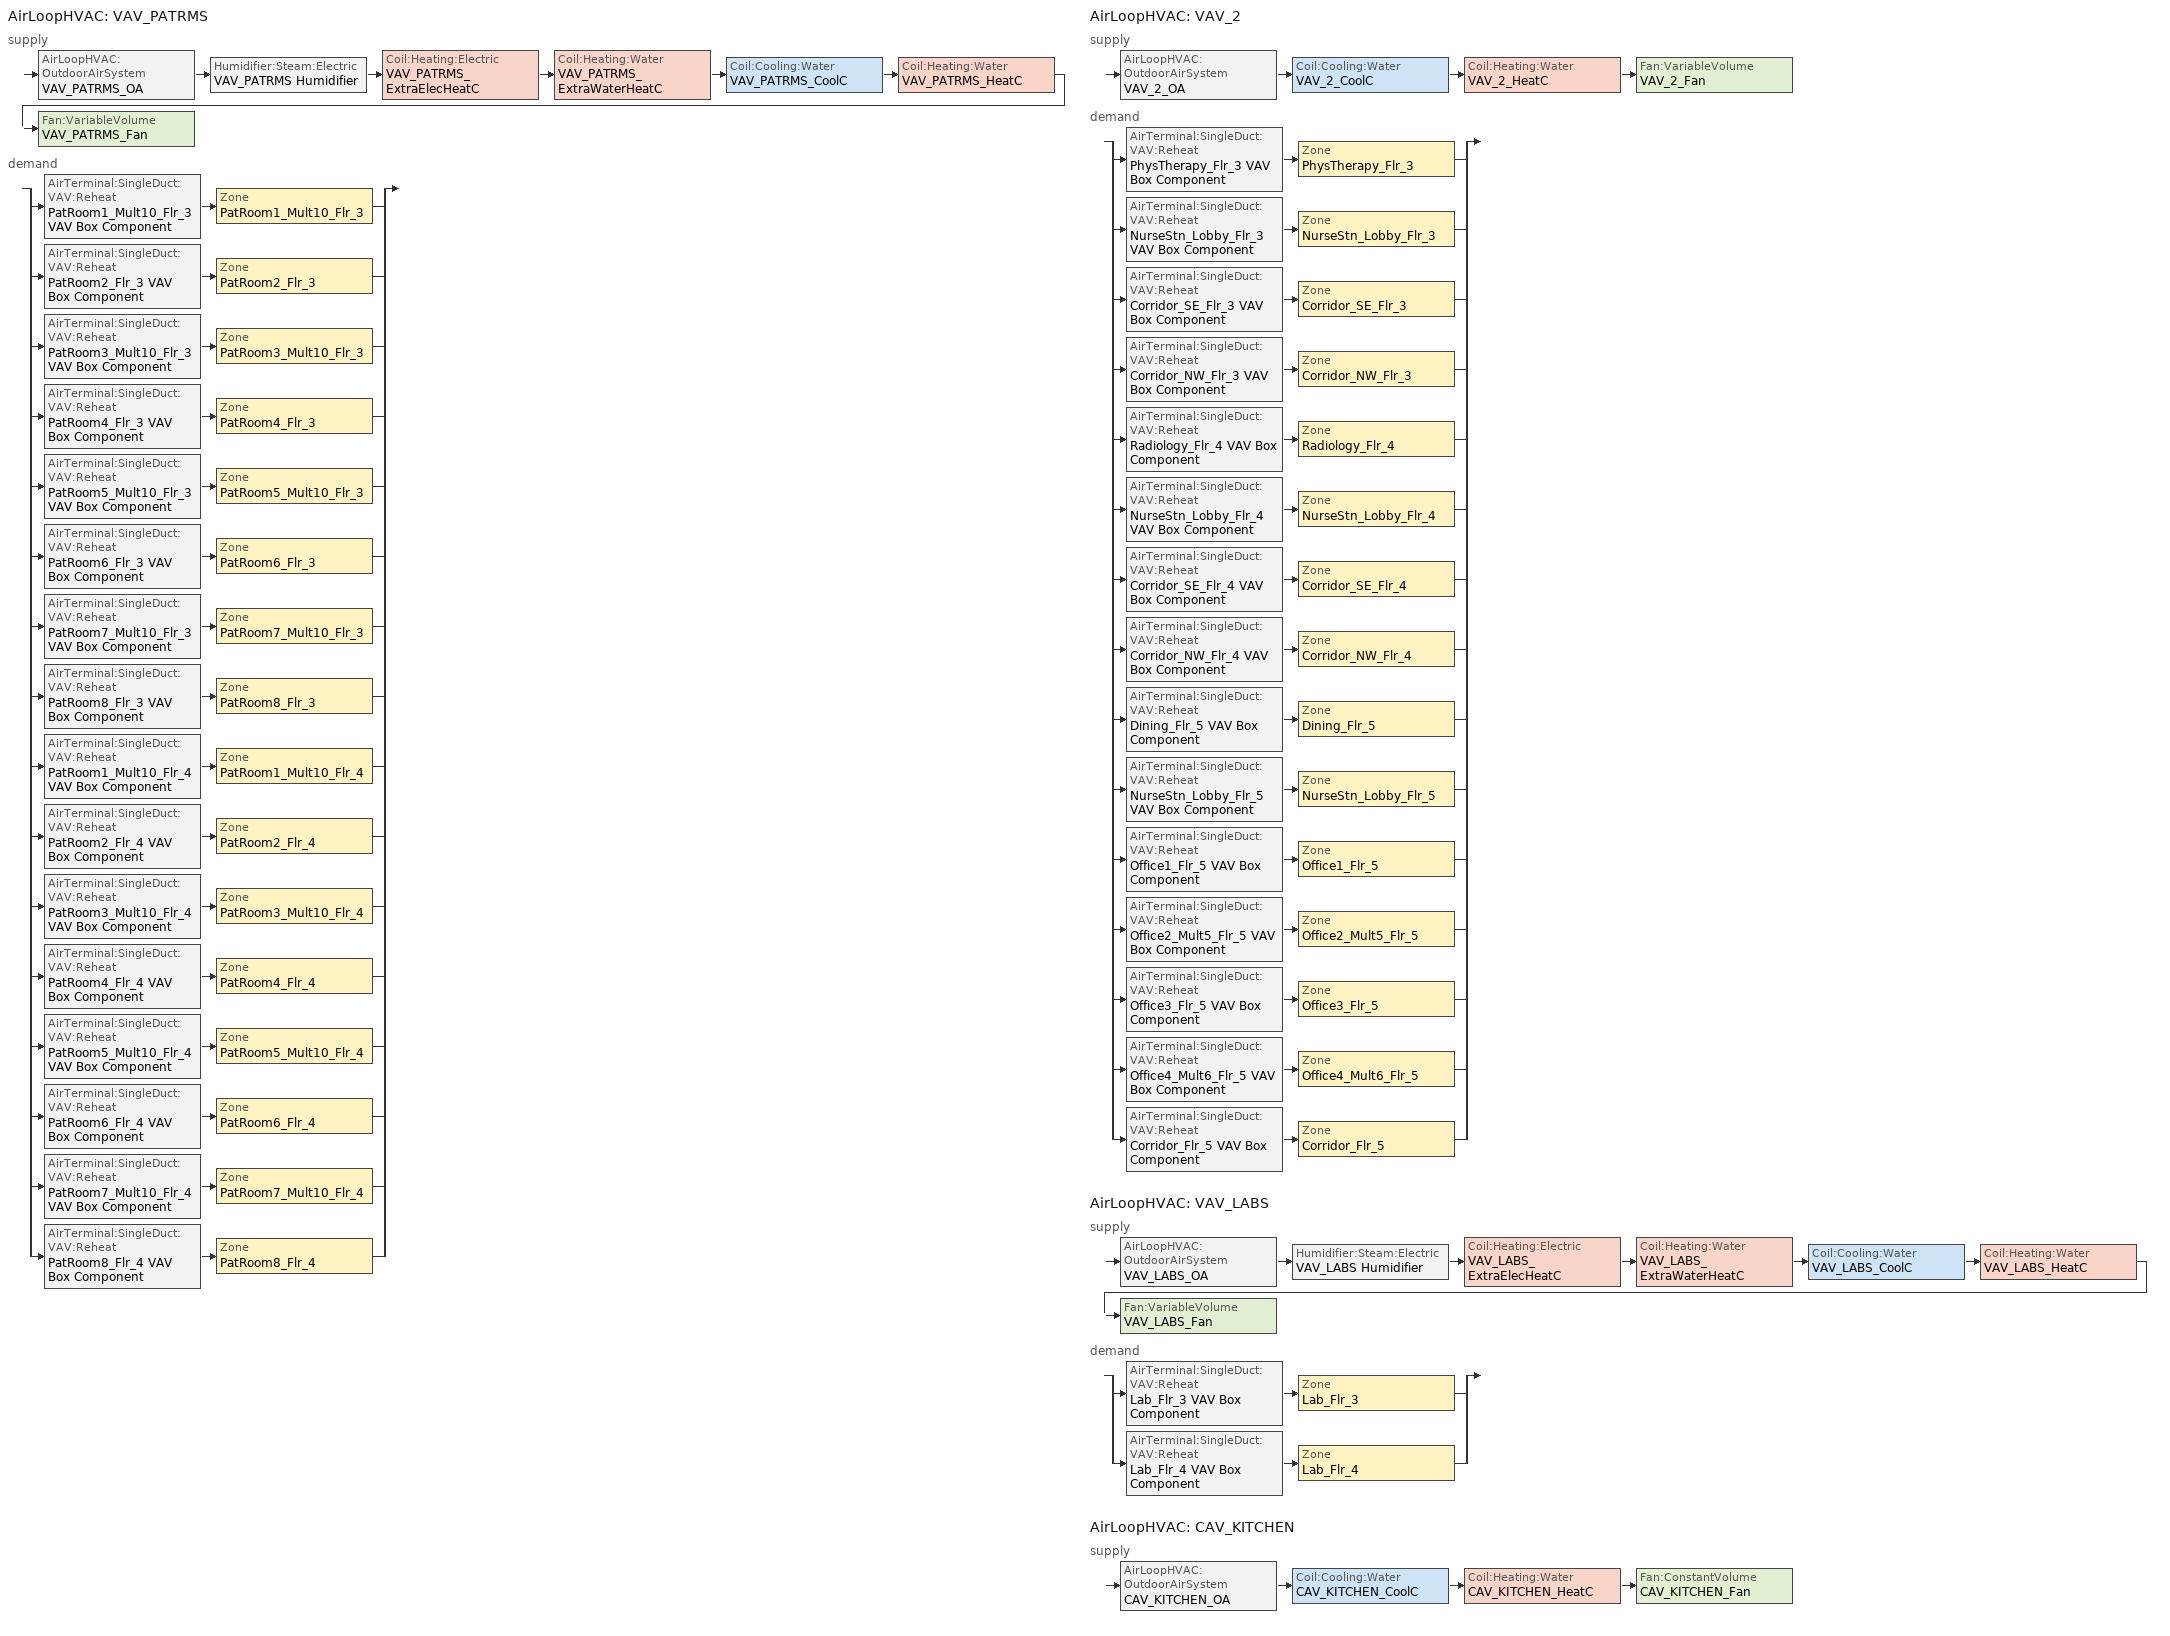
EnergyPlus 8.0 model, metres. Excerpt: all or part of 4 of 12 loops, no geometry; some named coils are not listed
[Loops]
AirLoopHVAC 'VAV_PATRMS'
 supply: AirLoopHVAC:OutdoorAirSystem 'VAV_PATRMS_OA' > Humidifier:Steam:Electric 'VAV_PATRMS Humidifier' > Coil:Heating:Electric 'VAV_PATRMS_ExtraElecHeatC' > Coil:Heating:Water 'VAV_PATRMS_ExtraWaterHeatC' > Coil:Cooling:Water 'VAV_PATRMS_CoolC' > Coil:Heating:Water 'VAV_PATRMS_HeatC' > Fan:VariableVolume 'VAV_PATRMS_Fan'
 demand: split
  | AirTerminal:SingleDuct:VAV:Reheat 'PatRoom1_Mult10_Flr_3 VAV Box Component' > Zone 'PatRoom1_Mult10_Flr_3'
  | AirTerminal:SingleDuct:VAV:Reheat 'PatRoom2_Flr_3 VAV Box Component' > Zone 'PatRoom2_Flr_3'
  | AirTerminal:SingleDuct:VAV:Reheat 'PatRoom3_Mult10_Flr_3 VAV Box Component' > Zone 'PatRoom3_Mult10_Flr_3'
  | AirTerminal:SingleDuct:VAV:Reheat 'PatRoom4_Flr_3 VAV Box Component' > Zone 'PatRoom4_Flr_3'
  | AirTerminal:SingleDuct:VAV:Reheat 'PatRoom5_Mult10_Flr_3 VAV Box Component' > Zone 'PatRoom5_Mult10_Flr_3'
  | AirTerminal:SingleDuct:VAV:Reheat 'PatRoom6_Flr_3 VAV Box Component' > Zone 'PatRoom6_Flr_3'
  | AirTerminal:SingleDuct:VAV:Reheat 'PatRoom7_Mult10_Flr_3 VAV Box Component' > Zone 'PatRoom7_Mult10_Flr_3'
  | AirTerminal:SingleDuct:VAV:Reheat 'PatRoom8_Flr_3 VAV Box Component' > Zone 'PatRoom8_Flr_3'
  | AirTerminal:SingleDuct:VAV:Reheat 'PatRoom1_Mult10_Flr_4 VAV Box Component' > Zone 'PatRoom1_Mult10_Flr_4'
  | AirTerminal:SingleDuct:VAV:Reheat 'PatRoom2_Flr_4 VAV Box Component' > Zone 'PatRoom2_Flr_4'
  | AirTerminal:SingleDuct:VAV:Reheat 'PatRoom3_Mult10_Flr_4 VAV Box Component' > Zone 'PatRoom3_Mult10_Flr_4'
  | AirTerminal:SingleDuct:VAV:Reheat 'PatRoom4_Flr_4 VAV Box Component' > Zone 'PatRoom4_Flr_4'
  | AirTerminal:SingleDuct:VAV:Reheat 'PatRoom5_Mult10_Flr_4 VAV Box Component' > Zone 'PatRoom5_Mult10_Flr_4'
  | AirTerminal:SingleDuct:VAV:Reheat 'PatRoom6_Flr_4 VAV Box Component' > Zone 'PatRoom6_Flr_4'
  | AirTerminal:SingleDuct:VAV:Reheat 'PatRoom7_Mult10_Flr_4 VAV Box Component' > Zone 'PatRoom7_Mult10_Flr_4'
  | AirTerminal:SingleDuct:VAV:Reheat 'PatRoom8_Flr_4 VAV Box Component' > Zone 'PatRoom8_Flr_4'
AirLoopHVAC 'VAV_2'
 supply: AirLoopHVAC:OutdoorAirSystem 'VAV_2_OA' > Coil:Cooling:Water 'VAV_2_CoolC' > Coil:Heating:Water 'VAV_2_HeatC' > Fan:VariableVolume 'VAV_2_Fan'
 demand: split
  | AirTerminal:SingleDuct:VAV:Reheat 'PhysTherapy_Flr_3 VAV Box Component' > Zone 'PhysTherapy_Flr_3'
  | AirTerminal:SingleDuct:VAV:Reheat 'NurseStn_Lobby_Flr_3 VAV Box Component' > Zone 'NurseStn_Lobby_Flr_3'
  | AirTerminal:SingleDuct:VAV:Reheat 'Corridor_SE_Flr_3 VAV Box Component' > Zone 'Corridor_SE_Flr_3'
  | AirTerminal:SingleDuct:VAV:Reheat 'Corridor_NW_Flr_3 VAV Box Component' > Zone 'Corridor_NW_Flr_3'
  | AirTerminal:SingleDuct:VAV:Reheat 'Radiology_Flr_4 VAV Box Component' > Zone 'Radiology_Flr_4'
  | AirTerminal:SingleDuct:VAV:Reheat 'NurseStn_Lobby_Flr_4 VAV Box Component' > Zone 'NurseStn_Lobby_Flr_4'
  | AirTerminal:SingleDuct:VAV:Reheat 'Corridor_SE_Flr_4 VAV Box Component' > Zone 'Corridor_SE_Flr_4'
  | AirTerminal:SingleDuct:VAV:Reheat 'Corridor_NW_Flr_4 VAV Box Component' > Zone 'Corridor_NW_Flr_4'
  | AirTerminal:SingleDuct:VAV:Reheat 'Dining_Flr_5 VAV Box Component' > Zone 'Dining_Flr_5'
  | AirTerminal:SingleDuct:VAV:Reheat 'NurseStn_Lobby_Flr_5 VAV Box Component' > Zone 'NurseStn_Lobby_Flr_5'
  | AirTerminal:SingleDuct:VAV:Reheat 'Office1_Flr_5 VAV Box Component' > Zone 'Office1_Flr_5'
  | AirTerminal:SingleDuct:VAV:Reheat 'Office2_Mult5_Flr_5 VAV Box Component' > Zone 'Office2_Mult5_Flr_5'
  | AirTerminal:SingleDuct:VAV:Reheat 'Office3_Flr_5 VAV Box Component' > Zone 'Office3_Flr_5'
  | AirTerminal:SingleDuct:VAV:Reheat 'Office4_Mult6_Flr_5 VAV Box Component' > Zone 'Office4_Mult6_Flr_5'
  | AirTerminal:SingleDuct:VAV:Reheat 'Corridor_Flr_5 VAV Box Component' > Zone 'Corridor_Flr_5'
AirLoopHVAC 'VAV_LABS'
 supply: AirLoopHVAC:OutdoorAirSystem 'VAV_LABS_OA' > Humidifier:Steam:Electric 'VAV_LABS Humidifier' > Coil:Heating:Electric 'VAV_LABS_ExtraElecHeatC' > Coil:Heating:Water 'VAV_LABS_ExtraWaterHeatC' > Coil:Cooling:Water 'VAV_LABS_CoolC' > Coil:Heating:Water 'VAV_LABS_HeatC' > Fan:VariableVolume 'VAV_LABS_Fan'
 demand: split
  | AirTerminal:SingleDuct:VAV:Reheat 'Lab_Flr_3 VAV Box Component' > Zone 'Lab_Flr_3'
  | AirTerminal:SingleDuct:VAV:Reheat 'Lab_Flr_4 VAV Box Component' > Zone 'Lab_Flr_4'
AirLoopHVAC 'CAV_KITCHEN'
 supply: AirLoopHVAC:OutdoorAirSystem 'CAV_KITCHEN_OA' > Coil:Cooling:Water 'CAV_KITCHEN_CoolC' > Coil:Heating:Water 'CAV_KITCHEN_HeatC' > Fan:ConstantVolume 'CAV_KITCHEN_Fan'
[Sizing:Zone] Zone Cooling Design Supply Air Temperature Input Method=SupplyAirTemperature; Zone Cooling Design Supply Air Temperature {C}=12.8; Zone Heating Design Supply Air Temperature Input Method=SupplyAirTemperature; Zone Heating Design Supply Air Temperature {C}=40; Zone Cooling Design Supply Air Humidity Ratio {kg-H2O/kg-air}=0.0085; Zone Heating Design Supply Air Humidity Ratio {kg-H2O/kg-air}=0.008; Zone Heating Sizing Factor=0; Zone Cooling Sizing Factor=0; Cooling Design Air Flow Rate {m3/s}=0; Cooling Minimum Air Flow {m3/s}=0; Cooling Minimum Air Flow Fraction=0; Heating Design Air Flow Method=DesignDay; Heating Design Air Flow Rate {m3/s}=0
Name | Design Specification Outdoor Air Object | Cooling Design Air Flow Method | Cooling Minimum Air Flow per Zone Floor Area {m3/s-m2}
PatRoom1_Mult10_Flr_3 | SZ DSOA PatRoom1_Mult10_Flr_3 | DesignDayWithLimit | 0.00711111
PatRoom2_Flr_3 | SZ DSOA PatRoom2_Flr_3 | DesignDayWithLimit | 0.00711111
PatRoom3_Mult10_Flr_3 | SZ DSOA PatRoom3_Mult10_Flr_3 | DesignDayWithLimit | 0.00711111
PatRoom4_Flr_3 | SZ DSOA PatRoom4_Flr_3 | DesignDayWithLimit | 0.00711111
PatRoom5_Mult10_Flr_3 | SZ DSOA PatRoom5_Mult10_Flr_3 | DesignDayWithLimit | 0.00711111
PhysTherapy_Flr_3 | SZ DSOA PhysTherapy_Flr_3 | DesignDay
PatRoom6_Flr_3 | SZ DSOA PatRoom6_Flr_3 | DesignDayWithLimit | 0.00711111
PatRoom7_Mult10_Flr_3 | SZ DSOA PatRoom7_Mult10_Flr_3 | DesignDayWithLimit | 0.00711111
PatRoom8_Flr_3 | SZ DSOA PatRoom8_Flr_3 | DesignDayWithLimit | 0.00711111
NurseStn_Lobby_Flr_3 | SZ DSOA NurseStn_Lobby_Flr_3 | DesignDay
Lab_Flr_3 | SZ DSOA Lab_Flr_3 | DesignDay
Corridor_SE_Flr_3 | SZ DSOA Corridor_SE_Flr_3 | DesignDay
Corridor_NW_Flr_3 | SZ DSOA Corridor_NW_Flr_3 | DesignDay
PatRoom1_Mult10_Flr_4 | SZ DSOA PatRoom1_Mult10_Flr_4 | DesignDayWithLimit | 0.00711111
PatRoom2_Flr_4 | SZ DSOA PatRoom2_Flr_4 | DesignDayWithLimit | 0.00711111
PatRoom3_Mult10_Flr_4 | SZ DSOA PatRoom3_Mult10_Flr_4 | DesignDayWithLimit | 0.00711111
PatRoom4_Flr_4 | SZ DSOA PatRoom4_Flr_4 | DesignDayWithLimit | 0.00711111
PatRoom5_Mult10_Flr_4 | SZ DSOA PatRoom5_Mult10_Flr_4 | DesignDayWithLimit | 0.00711111
Radiology_Flr_4 | SZ DSOA Radiology_Flr_4 | DesignDay
PatRoom6_Flr_4 | SZ DSOA PatRoom6_Flr_4 | DesignDayWithLimit | 0.00711111
PatRoom7_Mult10_Flr_4 | SZ DSOA PatRoom7_Mult10_Flr_4 | DesignDayWithLimit | 0.00711111
PatRoom8_Flr_4 | SZ DSOA PatRoom8_Flr_4 | DesignDayWithLimit | 0.00711111
NurseStn_Lobby_Flr_4 | SZ DSOA NurseStn_Lobby_Flr_4 | DesignDay
Lab_Flr_4 | SZ DSOA Lab_Flr_4 | DesignDay
Corridor_SE_Flr_4 | SZ DSOA Corridor_SE_Flr_4 | DesignDay
Corridor_NW_Flr_4 | SZ DSOA Corridor_NW_Flr_4 | DesignDay
Dining_Flr_5 | SZ DSOA Dining_Flr_5 | DesignDay
NurseStn_Lobby_Flr_5 | SZ DSOA NurseStn_Lobby_Flr_5 | DesignDay
Office1_Flr_5 | SZ DSOA Office1_Flr_5 | DesignDay
Office2_Mult5_Flr_5 | SZ DSOA Office2_Mult5_Flr_5 | DesignDay
Office3_Flr_5 | SZ DSOA Office3_Flr_5 | DesignDay
Office4_Mult6_Flr_5 | SZ DSOA Office4_Mult6_Flr_5 | DesignDay
Corridor_Flr_5 | SZ DSOA Corridor_Flr_5 | DesignDay
[DesignSpecification:OutdoorAir]
Name | Outdoor Air Method | Outdoor Air Flow per Zone Floor Area {m3/s-m2} | Outdoor Air Flow per Zone {m3/s} | outside air flow per zone area {m3/s-m2} | Zone Outdoor Air Method | Outdoor Air Flow per Person {m3/s-person}
SZ DSOA PatRoom1_Mult10_Flr_3; SZ DSOA PatRoom2_Flr_3; SZ DSOA PatRoom3_Mult10_Flr_3; SZ DSOA PatRoom4_Flr_3; SZ DSOA PatRoom5_Mult10_Flr_3; SZ DSOA PatRoom6_Flr_3; SZ DSOA PatRoom7_Mult10_Flr_3; SZ DSOA PatRoom8_Flr_3; SZ DSOA PatRoom1_Mult10_Flr_4; SZ DSOA PatRoom2_Flr_4; SZ DSOA PatRoom3_Mult10_Flr_4; SZ DSOA PatRoom4_Flr_4; SZ DSOA PatRoom5_Mult10_Flr_4; SZ DSOA PatRoom6_Flr_4; SZ DSOA PatRoom7_Mult10_Flr_4; SZ DSOA PatRoom8_Flr_4 | Flow/Area | 0.00237024 | 0
SZ DSOA PhysTherapy_Flr_3; SZ DSOA Radiology_Flr_4 | Flow/Area |  | 0 | 0.000380976
SZ DSOA NurseStn_Lobby_Flr_3; SZ DSOA NurseStn_Lobby_Flr_4; SZ DSOA NurseStn_Lobby_Flr_5 | Flow/Area | 0.000338645 | 0
SZ DSOA Lab_Flr_3; SZ DSOA Lab_Flr_4 | Flow/Area | 0.00116833 | 0
SZ DSOA Corridor_SE_Flr_3; SZ DSOA Corridor_NW_Flr_3; SZ DSOA Corridor_SE_Flr_4; SZ DSOA Corridor_NW_Flr_4; SZ DSOA Corridor_Flr_5 | Flow/Area | 0.000304781 | 0
SZ DSOA Dining_Flr_5 | Flow/Area |  | 0 | 0.00129532
SZ DSOA Office1_Flr_5; SZ DSOA Office2_Mult5_Flr_5; SZ DSOA Office3_Flr_5; SZ DSOA Office4_Mult6_Flr_5 | Flow/Area | 0.00048257 | 0
CM DSOA Phystherapy_Flr_3; CM DSOA Radiology_Flr_4 |  | 0.000380976 |  |  | Sum | 1e-08
CM DSOA Nursestn_Lobby_Flr_3; CM DSOA Nursestn_Lobby_Flr_4; CM DSOA Nursestn_Lobby_Flr_5 |  | 0.000338645 |  |  | Sum | 1e-08
CM DSOA Corridor_Se_Flr_3; CM DSOA Corridor_Nw_Flr_3; CM DSOA Corridor_Se_Flr_4; CM DSOA Corridor_Nw_Flr_4; CM DSOA Corridor_Flr_5 |  | 0.000304781 |  |  | Sum | 1e-08
CM DSOA Dining_Flr_5 |  | 0.00129532 |  |  | Sum | 1e-08
CM DSOA Office1_Flr_5; CM DSOA Office2_Mult5_Flr_5; CM DSOA Office3_Flr_5; CM DSOA Office4_Mult6_Flr_5 |  | 0.00048257 |  |  | Sum | 1e-08
[Sizing:System] Type of Load to Size On=Sensible; Preheat Design Temperature {C}=7; Preheat Design Humidity Ratio {kgWater/kgDryAir}=0.008; Precool Design Temperature {C}=12.8; Precool Design Humidity Ratio {kgWater/kgDryAir}=0.008; Central Cooling Design Supply Air Temperature {C}=12.8; 100% Outdoor Air in Cooling=No; 100% Outdoor Air in Heating=No; Central Cooling Design Supply Air Humidity Ratio {kg-H2O/kg-Air}=0.0085; Central Heating Design Supply Air Humidity Ratio {kgWater/kgDryAir}=0.008; Cooling Design Air Flow Method=DesignDay; Cooling Design Air Flow Rate {m3/s}=0; Heating Design Air Flow Method=DesignDay; Heating Design Air Flow Rate {m3/s}=0; System Outdoor Air Method=ZoneSum
Name | Design Outdoor Air Flow Rate {m3/s} | Minimum System Air Flow Ratio,                      !- Minimum System Air Flow Ratio | Central Heating Design Supply Air Temperature {C} | Sizing Option | Design Outdoor Air Flow Rate {m3/s},                 !- Design Outdoor Air Flow Rate {m3/s} | Minimum System Air Flow Ratio
VAV_PATRMS | AUTOSIZE | 0.5 | 12.8 | NonCoincident
VAV_2 |  |  | 16.7 | Coincident | 5.59924 | 0.3
VAV_LABS | AUTOSIZE |  | 12.8 | NonCoincident |  | 1
CAV_KITCHEN | 1.88306 |  | 12.8 | NonCoincident |  | 1
[AirLoopHVAC] Design Supply Air Flow Rate {m3/s}=AUTOSIZE
VAV_PATRMS; VAV_2; VAV_LABS; CAV_KITCHEN
[SetpointManager:Scheduled] Control Variable=Temperature
Name | Schedule | Setpoint Node or NodeList
CAV_KITCHEN SAT setpoint | Kitchen_SAT_SCH | CAV_KITCHEN Supply Equipment Outlet Node
VAV_2_CoolC SAT Manager | Cool-Supply-Air-Temp-Sch | VAV_2 Supply Equipment Outlet Node
VAV_2_HeatC SAT Manager | Heat-Supply-Air-Temp-Sch | VAV_2 Supply Equipment Outlet Node
[SetpointManager:MixedAir] Control Variable=Temperature
Name | Setpoint Node or NodeList
VAV_PATRMS_ExtraElecHeatC Air Temp Manager | VAV_PATRMS ExtraElecHeatC-VAV_PATRMS_ExtraWaterHeatCNode
VAV_PATRMS_ExtraWaterHeatC Air Temp Manager | VAV_PATRMS ExtraWaterHeatC-VAV_PATRMS_CoolCNode
VAV_LABS_ExtraElecHeatC Air Temp Manager | VAV_LABS ExtraElecHeatC-VAV_LABS_ExtraWaterHeatCNode
VAV_LABS_ExtraWaterHeatC Air Temp Manager | VAV_LABS ExtraWaterHeatC-VAV_LABS_CoolCNode
VAV_PATRMS_CoolC SAT Manager | VAV_PATRMS_CoolC-VAV_PATRMS_HeatCNode
VAV_PATRMS_OAMixed Air Temp Manager | VAV_PATRMS_OA-VAV_PATRMS HumidifierNode
VAV_2_CoolC SAT Manager | VAV_2_CoolC-VAV_2_HeatCNode
VAV_2_HeatC SAT Manager | VAV_2_HeatC-VAV_2_FanNode
VAV_2_OAMixed Air Temp Manager | VAV_2_OA-VAV_2_CoolCNode
VAV_LABS_CoolC SAT Manager | VAV_LABS_CoolC-VAV_LABS_HeatCNode
VAV_LABS_OAMixed Air Temp Manager | VAV_LABS_OA-VAV_LABS HumidifierNode
CAV_KITCHEN_CoolC SAT Manager | CAV_KITCHEN_CoolC-CAV_KITCHEN_HeatCNode
CAV_KITCHEN_HeatC SAT Manager | CAV_KITCHEN_HeatC-CAV_KITCHEN_FanNode
CAV_KITCHEN_OAMixed Air Temp Manager | CAV_KITCHEN_OA-CAV_KITCHEN_CoolCNode
[SetpointManager:MultiZone:Humidity:Minimum]
Name | HVAC Air Loop | Setpoint Node or NodeList
VAV_PATRMS Humidifier HUMRAT setpoint | VAV_PATRMS | VAV_PATRMS Humidifier-VAV_PATRMS_ExtraElecHeatCNode
VAV_LABS Humidifier HUMRAT setpoint | VAV_LABS | VAV_LABS Humidifier-VAV_LABS_ExtraElecHeatCNode
[SetpointManager:MultiZone:Humidity:Maximum]
Name | HVAC Air Loop | Setpoint Node or NodeList
VAV_PATRMS_CoolC HUMRAT setpoint | VAV_PATRMS | VAV_PATRMS_CoolC-VAV_PATRMS_HeatCNode
VAV_LABS_CoolC HUMRAT setpoint | VAV_LABS | VAV_LABS_CoolC-VAV_LABS_HeatCNode
[SetpointManager:OutdoorAirPretreat]
PATRMS Heat Exhchanger Supply Air Temp Manager: Control Variable=Temperature; Minimum Setpoint Temperature {C}=-99; Maximum Setpoint Temperature {C}=99; Minimum Setpoint Humidity Ratio {kgWater/kgDryAir}=0.00001; Maximum Setpoint Humidity Ratio {kgWater/kgDryAir}=1; Setpoint Node or NodeList=PATRMS Heat Recovery Outlet Node
[Controller:WaterCoil] Actuator Variable=Flow; Maximum Actuated Flow {m3/s}=AUTOSIZE; Minimum Actuated Flow {m3/s}=0
Name | Control Variable | Action | Controller Convergence Tolerance {deltaC}
VAV_PATRMS_ExtraWaterHeatC_Controller; VAV_LABS_ExtraWaterHeatC_Controller; VAV_PATRMS_HeatC_Controller; VAV_2_HeatC_Controller; VAV_LABS_HeatC_Controller; CAV_KITCHEN_HeatC_Controller | Temperature | Normal | 0.0001
VAV_PATRMS_CoolC_Controller; VAV_LABS_CoolC_Controller | TemperatureAndHumidityRatio | Reverse
VAV_2_CoolC_Controller; CAV_KITCHEN_CoolC_Controller | Temperature | Reverse
[Controller:OutdoorAir] Maximum Outdoor Air Flow Rate {m3/s}=AUTOSIZE; Economizer Control Action Type=ModulateFlow; Lockout Type,                !- Lockout Type=NoLockout; Minimum Limit Type=FixedMinimum
Name | Minimum Outdoor Air Flow Rate {m3/s} | Economizer Control Type | Minimum Outdoor Air Schedule | Minimum Fraction of Outdoor Air Schedule | Heat Recovery Bypass Control Type | Minimum Outdoor Air Flow Rate {m3/s}                        !- Minimum Outdoor Air Flow Rate {m3/s} | Mechanical Ventilation Controller
VAV_PATRMS_OA_Controller | AUTOSIZE | NoEconomizer | MinOA_Sched | VAV_PATRMS_OAminOAFracSchedule | BypassWhenOAFlowGreaterThanMinimum
VAV_2_OA_Controller |  | DifferentialEnthalpy | MinOA_Sched | BLDG_OA_FRAC_SCH |  | 0 | VAV_2_DCV
VAV_LABS_OA_Controller | AUTOSIZE | NoEconomizer | MinOA_Sched | VAV_LABS_OAminOAFracSchedule
CAV_KITCHEN_OA_Controller | AUTOSIZE | DifferentialEnthalpy | Kitchen_Exhaust_SCH
[Zone equipment]
PatRoom1_Mult10_Flr_3: PatRoom1_Mult10_Flr_3 VAV Box Component
PatRoom2_Flr_3: PatRoom2_Flr_3 VAV Box Component
PatRoom3_Mult10_Flr_3: PatRoom3_Mult10_Flr_3 VAV Box Component
PatRoom4_Flr_3: PatRoom4_Flr_3 VAV Box Component
PatRoom5_Mult10_Flr_3: PatRoom5_Mult10_Flr_3 VAV Box Component
PhysTherapy_Flr_3: PhysTherapy_Flr_3 VAV Box Component
PatRoom6_Flr_3: PatRoom6_Flr_3 VAV Box Component
PatRoom7_Mult10_Flr_3: PatRoom7_Mult10_Flr_3 VAV Box Component
PatRoom8_Flr_3: PatRoom8_Flr_3 VAV Box Component
NurseStn_Lobby_Flr_3: NurseStn_Lobby_Flr_3 VAV Box Component
Lab_Flr_3: Lab_Flr_3 VAV Box Component
Corridor_SE_Flr_3: Corridor_SE_Flr_3 VAV Box Component
Corridor_NW_Flr_3: Corridor_NW_Flr_3 VAV Box Component
PatRoom1_Mult10_Flr_4: PatRoom1_Mult10_Flr_4 VAV Box Component
PatRoom2_Flr_4: PatRoom2_Flr_4 VAV Box Component
PatRoom3_Mult10_Flr_4: PatRoom3_Mult10_Flr_4 VAV Box Component
PatRoom4_Flr_4: PatRoom4_Flr_4 VAV Box Component
PatRoom5_Mult10_Flr_4: PatRoom5_Mult10_Flr_4 VAV Box Component
Radiology_Flr_4: Radiology_Flr_4 VAV Box Component
PatRoom6_Flr_4: PatRoom6_Flr_4 VAV Box Component
PatRoom7_Mult10_Flr_4: PatRoom7_Mult10_Flr_4 VAV Box Component
PatRoom8_Flr_4: PatRoom8_Flr_4 VAV Box Component
NurseStn_Lobby_Flr_4: NurseStn_Lobby_Flr_4 VAV Box Component
Lab_Flr_4: Lab_Flr_4 VAV Box Component
Corridor_SE_Flr_4: Corridor_SE_Flr_4 VAV Box Component
Corridor_NW_Flr_4: Corridor_NW_Flr_4 VAV Box Component
Dining_Flr_5: Dining_Flr_5 VAV Box Component
NurseStn_Lobby_Flr_5: NurseStn_Lobby_Flr_5 VAV Box Component
Office1_Flr_5: Office1_Flr_5 VAV Box Component
Office2_Mult5_Flr_5: Office2_Mult5_Flr_5 VAV Box Component
Office3_Flr_5: Office3_Flr_5 VAV Box Component
Office4_Mult6_Flr_5: Office4_Mult6_Flr_5 VAV Box Component
Corridor_Flr_5: Corridor_Flr_5 VAV Box Component
[AirTerminal:SingleDuct:VAV:Reheat] Availability Schedule=ALWAYS_ON; Maximum Air Flow Rate {m3/s}=AUTOSIZE; Zone Minimum Air Flow Input Method=Constant; Maximum Hot Water or Steam Flow Rate {m3/s}=AUTOSIZE; Minimum Hot Water or Steam Flow Rate {m3/s}=0; Convergence Tolerance=0.001; Damper Heating Action=REVERSE; Maximum Flow Fraction During Reheat=0.5; Maximum Reheat Air Temperature {C}=40
Name | Constant Minimum Air Flow Fraction | Reheat Coil
PatRoom1_Mult10_Flr_3 VAV Box Component | 0.5 | PatRoom1_Mult10_Flr_3 VAV Box Reheat Coil
PatRoom2_Flr_3 VAV Box Component | 0.5 | PatRoom2_Flr_3 VAV Box Reheat Coil
PatRoom3_Mult10_Flr_3 VAV Box Component | 0.5 | PatRoom3_Mult10_Flr_3 VAV Box Reheat Coil
PatRoom4_Flr_3 VAV Box Component | 0.5 | PatRoom4_Flr_3 VAV Box Reheat Coil
PatRoom5_Mult10_Flr_3 VAV Box Component | 0.5 | PatRoom5_Mult10_Flr_3 VAV Box Reheat Coil
PatRoom6_Flr_3 VAV Box Component | 0.5 | PatRoom6_Flr_3 VAV Box Reheat Coil
PatRoom7_Mult10_Flr_3 VAV Box Component | 0.5 | PatRoom7_Mult10_Flr_3 VAV Box Reheat Coil
PatRoom8_Flr_3 VAV Box Component | 0.5 | PatRoom8_Flr_3 VAV Box Reheat Coil
Lab_Flr_3 VAV Box Component | 1 | Lab_Flr_3 VAV Box Reheat Coil
PatRoom1_Mult10_Flr_4 VAV Box Component | 0.5 | PatRoom1_Mult10_Flr_4 VAV Box Reheat Coil
PatRoom2_Flr_4 VAV Box Component | 0.5 | PatRoom2_Flr_4 VAV Box Reheat Coil
PatRoom3_Mult10_Flr_4 VAV Box Component | 0.5 | PatRoom3_Mult10_Flr_4 VAV Box Reheat Coil
PatRoom4_Flr_4 VAV Box Component | 0.5 | PatRoom4_Flr_4 VAV Box Reheat Coil
PatRoom5_Mult10_Flr_4 VAV Box Component | 0.5 | PatRoom5_Mult10_Flr_4 VAV Box Reheat Coil
PatRoom6_Flr_4 VAV Box Component | 0.5 | PatRoom6_Flr_4 VAV Box Reheat Coil
PatRoom7_Mult10_Flr_4 VAV Box Component | 0.5 | PatRoom7_Mult10_Flr_4 VAV Box Reheat Coil
PatRoom8_Flr_4 VAV Box Component | 0.5 | PatRoom8_Flr_4 VAV Box Reheat Coil
Lab_Flr_4 VAV Box Component | 1 | Lab_Flr_4 VAV Box Reheat Coil
PhysTherapy_Flr_3 VAV Box Component | 0.310177 | PhysTherapy_Flr_3 VAV Box Reheat Coil
NurseStn_Lobby_Flr_3 VAV Box Component | 0.339451 | NurseStn_Lobby_Flr_3 VAV Box Reheat Coil
Corridor_SE_Flr_3 VAV Box Component | 0.518919 | Corridor_SE_Flr_3 VAV Box Reheat Coil
Corridor_NW_Flr_3 VAV Box Component | 0.447786 | Corridor_NW_Flr_3 VAV Box Reheat Coil
Radiology_Flr_4 VAV Box Component | 0.2 | Radiology_Flr_4 VAV Box Reheat Coil
NurseStn_Lobby_Flr_4 VAV Box Component | 0.314923 | NurseStn_Lobby_Flr_4 VAV Box Reheat Coil
Corridor_SE_Flr_4 VAV Box Component | 0.465891 | Corridor_SE_Flr_4 VAV Box Reheat Coil
Corridor_NW_Flr_4 VAV Box Component | 0.410299 | Corridor_NW_Flr_4 VAV Box Reheat Coil
Dining_Flr_5 VAV Box Component | 0.743658 | Dining_Flr_5 VAV Box Reheat Coil
NurseStn_Lobby_Flr_5 VAV Box Component | 0.262514 | NurseStn_Lobby_Flr_5 VAV Box Reheat Coil
Office1_Flr_5 VAV Box Component | 0.212576 | Office1_Flr_5 VAV Box Reheat Coil
Office2_Mult5_Flr_5 VAV Box Component | 0.291513 | Office2_Mult5_Flr_5 VAV Box Reheat Coil
Office3_Flr_5 VAV Box Component | 0.2 | Office3_Flr_5 VAV Box Reheat Coil
Office4_Mult6_Flr_5 VAV Box Component | 0.2 | Office4_Mult6_Flr_5 VAV Box Reheat Coil
Corridor_Flr_5 VAV Box Component | 0.322228 | Corridor_Flr_5 VAV Box Reheat Coil
[ZoneControl:Thermostat] Control Type Schedule=Dual Zone Control Type Sched
Name | Zone or ZoneList | Control 1
PatRoom1_Mult10_Flr_3 Thermostat | PatRoom1_Mult10_Flr_3 | PatRoom1_Mult10_Flr_3 DualSPSched
PatRoom2_Flr_3 Thermostat | PatRoom2_Flr_3 | PatRoom2_Flr_3 DualSPSched
PatRoom3_Mult10_Flr_3 Thermostat | PatRoom3_Mult10_Flr_3 | PatRoom3_Mult10_Flr_3 DualSPSched
PatRoom4_Flr_3 Thermostat | PatRoom4_Flr_3 | PatRoom4_Flr_3 DualSPSched
PatRoom5_Mult10_Flr_3 Thermostat | PatRoom5_Mult10_Flr_3 | PatRoom5_Mult10_Flr_3 DualSPSched
PhysTherapy_Flr_3 Thermostat | PhysTherapy_Flr_3 | PhysTherapy_Flr_3 DualSPSched
PatRoom6_Flr_3 Thermostat | PatRoom6_Flr_3 | PatRoom6_Flr_3 DualSPSched
PatRoom7_Mult10_Flr_3 Thermostat | PatRoom7_Mult10_Flr_3 | PatRoom7_Mult10_Flr_3 DualSPSched
PatRoom8_Flr_3 Thermostat | PatRoom8_Flr_3 | PatRoom8_Flr_3 DualSPSched
NurseStn_Lobby_Flr_3 Thermostat | NurseStn_Lobby_Flr_3 | NurseStn_Lobby_Flr_3 DualSPSched
Lab_Flr_3 Thermostat | Lab_Flr_3 | Lab_Flr_3 DualSPSched
Corridor_SE_Flr_3 Thermostat | Corridor_SE_Flr_3 | Corridor_SE_Flr_3 DualSPSched
Corridor_NW_Flr_3 Thermostat | Corridor_NW_Flr_3 | Corridor_NW_Flr_3 DualSPSched
PatRoom1_Mult10_Flr_4 Thermostat | PatRoom1_Mult10_Flr_4 | PatRoom1_Mult10_Flr_4 DualSPSched
PatRoom2_Flr_4 Thermostat | PatRoom2_Flr_4 | PatRoom2_Flr_4 DualSPSched
PatRoom3_Mult10_Flr_4 Thermostat | PatRoom3_Mult10_Flr_4 | PatRoom3_Mult10_Flr_4 DualSPSched
PatRoom4_Flr_4 Thermostat | PatRoom4_Flr_4 | PatRoom4_Flr_4 DualSPSched
PatRoom5_Mult10_Flr_4 Thermostat | PatRoom5_Mult10_Flr_4 | PatRoom5_Mult10_Flr_4 DualSPSched
Radiology_Flr_4 Thermostat | Radiology_Flr_4 | Radiology_Flr_4 DualSPSched
PatRoom6_Flr_4 Thermostat | PatRoom6_Flr_4 | PatRoom6_Flr_4 DualSPSched
PatRoom7_Mult10_Flr_4 Thermostat | PatRoom7_Mult10_Flr_4 | PatRoom7_Mult10_Flr_4 DualSPSched
PatRoom8_Flr_4 Thermostat | PatRoom8_Flr_4 | PatRoom8_Flr_4 DualSPSched
NurseStn_Lobby_Flr_4 Thermostat | NurseStn_Lobby_Flr_4 | NurseStn_Lobby_Flr_4 DualSPSched
Lab_Flr_4 Thermostat | Lab_Flr_4 | Lab_Flr_4 DualSPSched
Corridor_SE_Flr_4 Thermostat | Corridor_SE_Flr_4 | Corridor_SE_Flr_4 DualSPSched
Corridor_NW_Flr_4 Thermostat | Corridor_NW_Flr_4 | Corridor_NW_Flr_4 DualSPSched
Dining_Flr_5 Thermostat | Dining_Flr_5 | Dining_Flr_5 DualSPSched
NurseStn_Lobby_Flr_5 Thermostat | NurseStn_Lobby_Flr_5 | NurseStn_Lobby_Flr_5 DualSPSched
Office1_Flr_5 Thermostat | Office1_Flr_5 | Office1_Flr_5 DualSPSched
Office2_Mult5_Flr_5 Thermostat | Office2_Mult5_Flr_5 | Office2_Mult5_Flr_5 DualSPSched
Office3_Flr_5 Thermostat | Office3_Flr_5 | Office3_Flr_5 DualSPSched
Office4_Mult6_Flr_5 Thermostat | Office4_Mult6_Flr_5 | Office4_Mult6_Flr_5 DualSPSched
Corridor_Flr_5 Thermostat | Corridor_Flr_5 | Corridor_Flr_5 DualSPSched
[ThermostatSetpoint:DualSetpoint] Heating Setpoint Temperature Schedule=HtgSetP_Sch; Cooling Setpoint Temperature Schedule=ClgSetP_Sch
PatRoom1_Mult10_Flr_3 DualSPSched; PatRoom2_Flr_3 DualSPSched; PatRoom3_Mult10_Flr_3 DualSPSched; PatRoom4_Flr_3 DualSPSched; PatRoom5_Mult10_Flr_3 DualSPSched; PhysTherapy_Flr_3 DualSPSched; PatRoom6_Flr_3 DualSPSched; PatRoom7_Mult10_Flr_3 DualSPSched; PatRoom8_Flr_3 DualSPSched; NurseStn_Lobby_Flr_3 DualSPSched; Lab_Flr_3 DualSPSched; Corridor_SE_Flr_3 DualSPSched; Corridor_NW_Flr_3 DualSPSched; PatRoom1_Mult10_Flr_4 DualSPSched; PatRoom2_Flr_4 DualSPSched; PatRoom3_Mult10_Flr_4 DualSPSched; PatRoom4_Flr_4 DualSPSched; PatRoom5_Mult10_Flr_4 DualSPSched; Radiology_Flr_4 DualSPSched; PatRoom6_Flr_4 DualSPSched; PatRoom7_Mult10_Flr_4 DualSPSched; PatRoom8_Flr_4 DualSPSched; NurseStn_Lobby_Flr_4 DualSPSched; Lab_Flr_4 DualSPSched; Corridor_SE_Flr_4 DualSPSched; Corridor_NW_Flr_4 DualSPSched; Dining_Flr_5 DualSPSched; NurseStn_Lobby_Flr_5 DualSPSched; Office1_Flr_5 DualSPSched; Office2_Mult5_Flr_5 DualSPSched; Office3_Flr_5 DualSPSched; Office4_Mult6_Flr_5 DualSPSched; Corridor_Flr_5 DualSPSched
[Coil:Cooling:Water] Availability Schedule=ALWAYS_ON; Design Water Flow Rate {m3/s}=AUTOSIZE; Design Air Flow Rate {m3/s}=AUTOSIZE; Design Inlet Water Temperature {C}=AUTOSIZE; Design Inlet Air Temperature {C}=AUTOSIZE; Design Outlet Air Temperature {C}=AUTOSIZE; Design Inlet Air Humidity Ratio {kgWater/kgDryAir}=AUTOSIZE; Design Outlet Air Humidity Ratio {kgWater/kgDryAir}=AUTOSIZE; Type of Analysis=SimpleAnalysis; Heat Exchanger Configuration=CrossFlow
VAV_PATRMS_CoolC; VAV_2_CoolC; VAV_LABS_CoolC; CAV_KITCHEN_CoolC
[Coil:Heating:Water] Rated Inlet Water Temperature {C}=82.2; Rated Outlet Water Temperature {C}=71.1
Name | Availability Schedule | Performance Input Method | Rated Capacity {W} | Rated Inlet Air Temperature {C} | Rated Outlet Air Temperature {C} | Rated Ratio for Air and Water Convection | U-Factor Times Area Value {W/K} | Maximum Water Flow Rate {m3/s}
VAV_PATRMS_ExtraWaterHeatC | Patrms_ExtraWaterHeatC_Sch | NominalCapacity | autosize | 16.6 | 32.2 | 0.5
VAV_LABS_ExtraWaterHeatC | LABS_ExtraWaterHeatC_Sch | NominalCapacity | autosize | 16.6 | 32.2 | 0.5
VAV_PATRMS_HeatC; VAV_2_HeatC; VAV_LABS_HeatC; CAV_KITCHEN_HeatC | ALWAYS_ON | UFactorTimesAreaAndDesignWaterFlowRate | AUTOSIZE | 12.8 | 40 |  | AUTOSIZE | AUTOSIZE
[Coil:Heating:Electric] Efficiency=1; Nominal Capacity {W}=10000000
Name | Availability Schedule
VAV_PATRMS_ExtraElecHeatC | Patrms_ExtraElecHeatC_Sch
VAV_LABS_ExtraElecHeatC | LABS_ExtraElecHeatC_Sch
[Humidifier:Steam:Electric] Availability Schedule=ALWAYS_ON; Rated Capacity {m3/s}=3.72E-5; Rated Power {W}=100000; Rated Fan Power {W}=0; Standby Power {W}=0
VAV_PATRMS Humidifier; VAV_LABS Humidifier
[Fan:VariableVolume] Availability Schedule=HVACOperationSchd; Pressure Rise {Pa}=1314.72; Maximum Flow Rate {m3/s}=AUTOSIZE; Motor In Airstream Fraction=1; Fan Power Coefficient 5=0
Name | Fan Efficiency | Fan Power Minimum Flow Rate Input Method | Fan Power Minimum Flow Fraction | Motor Efficiency | Fan Power Coefficient 1 | Fan Power Coefficient 2 | Fan Power Coefficient 3 | Fan Power Coefficient 4 | Fan Power Minimum Air Flow Rate {m3/s}
VAV_2_Fan | 0.6175 | Fraction | 0.25 | 0.95 | 0.0408 | 0.088 | -0.0729 | 0.9437
VAV_PATRMS_Fan | 0.61425 | FixedFlowRate |  | 0.945 | 0.0408 | 0.088 | -0.0729 | 0.9437 | 0
VAV_LABS_Fan | 0.59605 | Fraction | 0.25 | 0.917 | 0.189848 | 0.31447 | 0.495682 | 0
[Fan:ConstantVolume]
CAV_KITCHEN_Fan: Availability Schedule=HVACOperationSchd; Fan Efficiency=0.61165; Pressure Rise {Pa}=1018.41; Maximum Flow Rate {m3/s}=AUTOSIZE; Motor Efficiency=0.941; Motor In Airstream Fraction=1
[HeatExchanger:AirToAir:SensibleAndLatent]
PATRMS OA Heat Recovery: Availability Schedule=Always_On; Nominal Supply Air Flow Rate {m3/s}=AUTOSIZE; Sensible Effectiveness at 100% Heating Air Flow=0.7; Latent Effectiveness at 100% Heating Air Flow=0.6; Sensible Effectiveness at 75% Heating Air Flow=0.7; Latent Effectiveness at 75% Heating Air Flow=0.6; Sensible Effectiveness at 100% Cooling Air Flow=0.75; Latent Effectiveness at 100% Cooling Air Flow=0.6; Sensible Effectiveness at 75% Cooling Air Flow=0.75; Latent Effectiveness at 75% Cooling Air Flow=0.6; Nominal Electric Power {W}=3273.23; Supply Air Outlet Temperature Control=Yes; Heat Exchanger Type=Rotary; Frost Control Type=ExhaustOnly; Threshold Temperature {C}=-23.3; Initial Defrost Time Fraction=0.167; Rate of Defrost Time Fraction Increase {1/K}=1.44
[EnergyManagementSystem:Sensor]
Name | Output:Variable or Output:Meter Index Key | Output:Variable or Output:Meter
Patrms_Humidifier_Status | VAV_PATRMS Humidifier | Humidifier Water Volume Flow Rate
Patrms_HeatC_Status | VAV_PATRMS_HeatC | Heating Coil Heating Rate
Patrms_AfterHumidifier_Temp | VAV_PATRMS Humidifier-VAV_PATRMS_ExtraElecHeatCNode | System Node Temperature
Patrms_AfterElecHeatC_Temp | VAV_PATRMS EXTRAELECHEATC-VAV_PATRMS_EXTRAWATERHEATCNODE | System Node Temperature
LABS_Humidifier_Status | VAV_LABS Humidifier | Humidifier Water Volume Flow Rate
LABS_HeatC_Status | VAV_LABS_HeatC | Heating Coil Heating Rate
LABS_AfterHumidifier_Temp | VAV_LABS Humidifier-VAV_LABS_ExtraElecHeatCNode | System Node Temperature
LABS_AfterElecHeatC_Temp | VAV_LABS EXTRAELECHEATC-VAV_LABS_EXTRAWATERHEATCNODE | System Node Temperature
[EnergyManagementSystem:Actuator] Actuated Component Type=System Node Setpoint; Actuated Component Control Type=Temperature Setpoint
Name | Actuated Component Unique
Patrms_ExtraElecHeatC_SP | VAV_PATRMS EXTRAELECHEATC-VAV_PATRMS_EXTRAWATERHEATCNODE
Patrms_ExtraWaterHeatC_SP | VAV_PATRMS ExtraWaterHeatC-VAV_PATRMS_CoolCNode
LABS_ExtraElecHeatC_SP | VAV_LABS EXTRAELECHEATC-VAV_LABS_EXTRAWATERHEATCNODE
LABS_ExtraWaterHeatC_SP | VAV_LABS ExtraWaterHeatC-VAV_LABS_CoolCNode
[EnergyManagementSystem:OutputVariable] Type of Data in Variable=Averaged; Update Frequency=SystemTimeStep
Name | EMS Variable
Patrms_ExtraElecHeatC_SP | Patrms_ExtraElecHeatC_SP
Patrms_ExtraWaterHeatC_SP | Patrms_ExtraWaterHeatC_SP
LABS_ExtraElecHeatC_SP | LABS_ExtraElecHeatC_SP
LABS_ExtraWaterHeatC_SP | LABS_ExtraWaterHeatC_SP
[EnergyManagementSystem:InternalVariable] Internal Data Type=Fan Maximum Mass Flow Rate
Name | Internal Data Index Key
Patrms_FanDesignMass | VAV_PATRMS_Fan
LABS_FanDesignMass | VAV_LABS_Fan
[Controller:MechanicalVentilation]
VAV_2_DCV: BLDG_OA_FRAC_SCH, Yes, VentilationRateProcedure, Phystherapy_Flr_3, CM DSOA Phystherapy_Flr_3, CM DSZAD Phystherapy_Flr_3, Nursestn_Lobby_Flr_3, CM DSOA Nursestn_Lobby_Flr_3, CM DSZAD Nursestn_Lobby_Flr_3, Corridor_Se_Flr_3, CM DSOA Corridor_Se_Flr_3, CM DSZAD Corridor_Se_Flr_3, Corridor_Nw_Flr_3, CM DSOA Corridor_Nw_Flr_3, CM DSZAD Corridor_Nw_Flr_3, Radiology_Flr_4, CM DSOA Radiology_Flr_4, CM DSZAD Radiology_Flr_4, Nursestn_Lobby_Flr_4, CM DSOA Nursestn_Lobby_Flr_4, CM DSZAD Nursestn_Lobby_Flr_4, Corridor_Se_Flr_4, CM DSOA Corridor_Se_Flr_4, CM DSZAD Corridor_Se_Flr_4, Corridor_Nw_Flr_4, CM DSOA Corridor_Nw_Flr_4, CM DSZAD Corridor_Nw_Flr_4, Dining_Flr_5, CM DSOA Dining_Flr_5, CM DSZAD Dining_Flr_5, Nursestn_Lobby_Flr_5, CM DSOA Nursestn_Lobby_Flr_5, CM DSZAD Nursestn_Lobby_Flr_5, Office1_Flr_5, CM DSOA Office1_Flr_5, CM DSZAD Office1_Flr_5, Office2_Mult5_Flr_5, CM DSOA Office2_Mult5_Flr_5, CM DSZAD Office2_Mult5_Flr_5, Office3_Flr_5, CM DSOA Office3_Flr_5, CM DSZAD Office3_Flr_5, Office4_Mult6_Flr_5, CM DSOA Office4_Mult6_Flr_5, CM DSZAD Office4_Mult6_Flr_5, Corridor_Flr_5, CM DSOA Corridor_Flr_5, CM DSZAD Corridor_Flr_5
[DesignSpecification:ZoneAirDistribution]
CM DSZAD Phystherapy_Flr_3: Zone Air Distribution Effectiveness in Cooling Mode 1=1; Zone Air Distribution Effectiveness in Heating Mode 1=1
CM DSZAD Nursestn_Lobby_Flr_3: Zone Air Distribution Effectiveness in Cooling Mode 2=1; Zone Air Distribution Effectiveness in Heating Mode 2=1
CM DSZAD Corridor_Se_Flr_3: Zone Air Distribution Effectiveness in Cooling Mode 3=1; Zone Air Distribution Effectiveness in Heating Mode 3=1
CM DSZAD Corridor_Nw_Flr_3: Zone Air Distribution Effectiveness in Cooling Mode 4=1; Zone Air Distribution Effectiveness in Heating Mode 4=1
CM DSZAD Radiology_Flr_4: Zone Air Distribution Effectiveness in Cooling Mode 5=1; Zone Air Distribution Effectiveness in Heating Mode 5=1
CM DSZAD Nursestn_Lobby_Flr_4: Zone Air Distribution Effectiveness in Cooling Mode 6=1; Zone Air Distribution Effectiveness in Heating Mode 6=1
CM DSZAD Corridor_Se_Flr_4: Zone Air Distribution Effectiveness in Cooling Mode 7=1; Zone Air Distribution Effectiveness in Heating Mode 7=1
CM DSZAD Corridor_Nw_Flr_4: Zone Air Distribution Effectiveness in Cooling Mode 8=1; Zone Air Distribution Effectiveness in Heating Mode 8=1
CM DSZAD Dining_Flr_5: Zone Air Distribution Effectiveness in Cooling Mode 9=1; Zone Air Distribution Effectiveness in Heating Mode 9=1
CM DSZAD Nursestn_Lobby_Flr_5: Zone Air Distribution Effectiveness in Cooling Mode 10=1; Zone Air Distribution Effectiveness in Heating Mode 10=1
CM DSZAD Office1_Flr_5: Zone Air Distribution Effectiveness in Cooling Mode 11=1; Zone Air Distribution Effectiveness in Heating Mode 11=1
CM DSZAD Office2_Mult5_Flr_5: Zone Air Distribution Effectiveness in Cooling Mode 12=1; Zone Air Distribution Effectiveness in Heating Mode 12=1
CM DSZAD Office3_Flr_5: Zone Air Distribution Effectiveness in Cooling Mode 13=1; Zone Air Distribution Effectiveness in Heating Mode 13=1
CM DSZAD Office4_Mult6_Flr_5: Zone Air Distribution Effectiveness in Cooling Mode 14=1; Zone Air Distribution Effectiveness in Heating Mode 14=1
CM DSZAD Corridor_Flr_5: Zone Air Distribution Effectiveness in Cooling Mode 15=1; Zone Air Distribution Effectiveness in Heating Mode 15=1
[Schedule:Compact]
Patrms_ExtraElecHeatC_Sch; Patrms_ExtraWaterHeatC_Sch; Labs_ExtraElecHeatC_Sch; Labs_ExtraWaterHeatC_Sch; ALWAYS_ON; HVACOperationSchd; MinOA_Sched; VAV_LABS_OAminOAFracSchedule: Through: 12/31, For: AllDays, Until: 24:00, 1
HTGSETP_SCH: Through: 12/31, For: ALLDays, Until: 24:00, 21
CLGSETP_SCH: Through: 12/31, For: AllDays, Until: 24:00, 24
BLDG_OA_FRAC_SCH: Through: 12/31, For: Weekdays, Until: 06:00, 0, Until: 18:00, 0.25, Until: 24:00, 0, For: SummerDesignDay, Until: 06:00, 0, Until: 18:00, 0.25, Until: 24:00, 0, For: WinterDesignDay, Until: 06:00, 0, Until: 18:00, 0.25, Until: 24:00, 0, For: Saturday, Until: 06:00, 0, Until: 18:00, 0.25, Until: 24:00, 0, For: Sunday Holidays AllOtherDays, Until: 24:00, 0
VAV_PATRMS_OAminOAFracSchedule: Through: 12/31, For: AllDays, Until: 24:00, 0.33
Dual Zone Control Type Sched: Through: 12/31, For: AllDays, Until: 24:00, 4
Cool-Supply-Air-Temp-Sch; Heat-Supply-Air-Temp-Sch: Through: 12/31, For: AllDays, Until: 24:00, 12.8
Kitchen_Exhaust_SCH: Through: 12/31, For: AllDays, Until: 07:00, 0, Until: 24:00, 1
Kitchen_SAT_SCH: Through: 12/31, For: AllDays, Until: 24:00, 15.6
